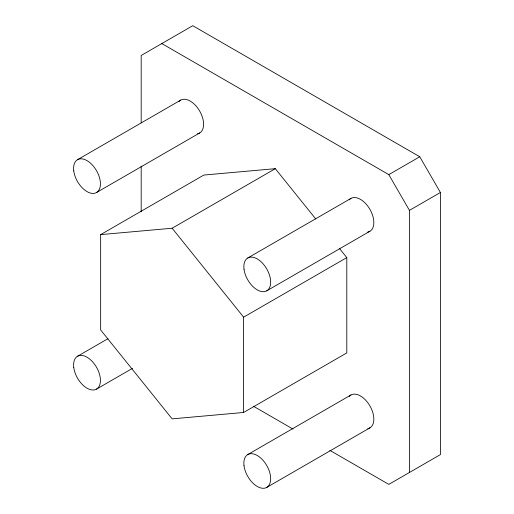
<?xml version="1.0" encoding="UTF-8"?>
<svg xmlns="http://www.w3.org/2000/svg" width="514" height="514" viewBox="0 0 514 514"><rect width="100%" height="100%" fill="white"/><g stroke="black" fill="none" stroke-linecap="round" stroke-linejoin="round"><path stroke-width="0.77" d="M77.53 159.687L180.71 100.114M96.497 192.544L199.676 132.972M339.298 248.268L346.796 257.598L346.796 352.906L243.617 412.479L172.139 418.865L100.654 329.937L100.654 234.622L203.833 175.056L275.311 168.669L315.808 219.041M100.654 234.622L172.139 228.235L275.311 168.669M161.82 43.568L388.809 174.625L419.765 156.751L440.402 192.493L440.402 454.607L388.809 484.387L329.808 450.322M77.53 356.266L107.998 338.675M247.774 257.977L350.953 198.404M96.497 389.124L132.509 368.332M266.74 290.834L369.919 231.261M409.446 472.475L409.446 210.367L440.402 192.493M243.617 412.479L243.617 317.164L346.796 257.598M247.774 454.556L350.953 394.99M266.74 487.413L369.919 427.841M419.765 156.751L192.769 25.7L141.183 55.486L141.183 122.814M253.447 406.24L293.019 429.081M172.139 228.235L243.617 317.164M388.809 174.625L409.446 210.367M141.183 166.099L141.183 211.787M349.212 199.875A18.967 10.955 60 0 1 369.919 209.359A18.967 10.955 60 0 1 367.773 232.032M349.212 396.461A18.967 10.955 60 0 1 369.919 405.938A18.967 10.955 60 0 1 367.773 428.618M178.968 101.586A18.967 10.955 60 0 1 199.676 111.069A18.967 10.955 60 0 1 197.53 133.743M244.015 269.201A18.967 10.955 60 0 0 265.712 291.309A18.967 10.955 60 0 0 262.05 262.705A18.967 10.955 60 0 0 244.015 269.201M244.015 465.78A18.967 10.955 60 0 0 265.712 487.889A18.967 10.955 60 0 0 262.05 459.285A18.967 10.955 60 0 0 244.015 465.78M73.765 367.491A18.967 10.955 60 0 0 95.469 389.599A18.967 10.955 60 0 0 91.807 360.995A18.967 10.955 60 0 0 73.765 367.491M73.765 170.911A18.967 10.955 60 0 0 95.469 193.02A18.967 10.955 60 0 0 91.807 164.416A18.967 10.955 60 0 0 73.765 170.911"/></g></svg>
